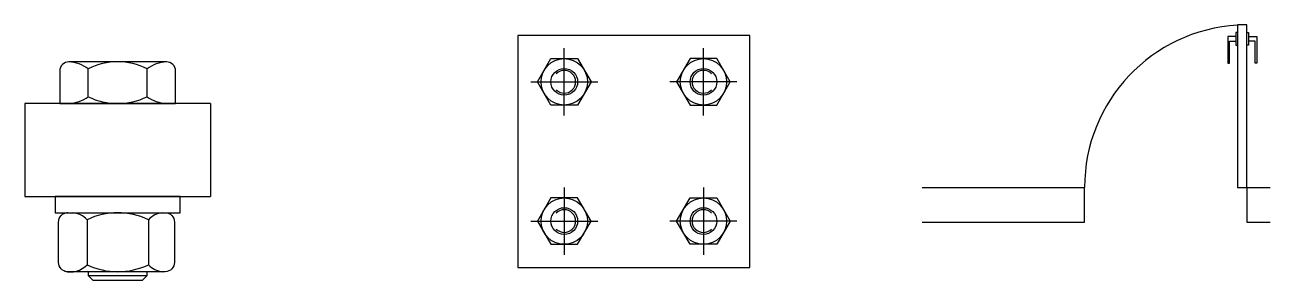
# Model space of a CAD drawing. Header units: millimetres. Extents: x 3521 to 3790, y 1687 to 1742.
import ezdxf

# ---------------------------------------------------------------- set-up
doc = ezdxf.new("R2010")
doc.units = ezdxf.units.MM
doc.linetypes.add('DASHDOTX2', pattern=[50.8, 25.4, -12.7, 0, -12.7])

msp = doc.modelspace()

# ---------------------------------------------------------------- linework, layer by layer
for p, q in [((3784.67, 1742.32), (3782.67, 1742.32)), ((3782.67, 1742.32), (3782.67, 1707.32)), ((3784.67, 1707.32), (3784.67, 1742.32)), ((3782.3, 1739.82), (3780.55, 1739.82)), ((3780.55, 1739.82), (3780.55, 1734.07)), ((3782.67, 1740.7), (3782.3, 1740.7)), ((3782.3, 1740.7), (3782.3, 1737.95)), ((3784.67, 1740.7), (3785.05, 1740.7)), ((3785.05, 1740.7), (3785.05, 1737.95)), ((3785.05, 1739.82), (3786.8, 1739.82)), ((3786.8, 1739.82), (3786.8, 1734.07)), ((3780.92, 1734.07), (3780.92, 1738.82)), ((3780.92, 1738.82), (3782.3, 1738.82)), ((3782.3, 1737.95), (3782.67, 1737.95)), ((3785.05, 1737.95), (3784.67, 1737.95)), ((3786.42, 1738.82), (3785.05, 1738.82)), ((3786.42, 1734.07), (3786.42, 1738.82)), ((3780.55, 1734.07), (3780.92, 1734.07)), ((3786.8, 1734.07), (3786.42, 1734.07)), ((3561.23, 1725.37), (3521.21, 1725.37)), ((3521.21, 1725.37), (3521.21, 1705.37)), ((3561.23, 1725.37), (3561.23, 1705.37)), ((3521.21, 1705.37), (3561.23, 1705.37)), ((3714.67, 1707.32), (3749.67, 1707.32)), ((3749.67, 1699.82), (3749.67, 1707.32)), ((3782.67, 1707.32), (3784.67, 1707.32)), ((3784.67, 1707.32), (3789.67, 1707.32)), ((3784.67, 1707.32), (3784.67, 1699.82)), ((3714.67, 1699.82), (3749.67, 1699.82)), ((3784.67, 1699.82), (3789.67, 1699.82)), ((3534.85, 1689.17), (3534.85, 1688.37)), ((3547.55, 1688.37), (3547.55, 1689.17)), ((3534.85, 1688.37), (3535.85, 1687.37)), ((3534.85, 1688.37), (3547.55, 1688.37)), ((3535.85, 1687.37), (3546.55, 1687.37)), ((3547.55, 1688.37), (3546.55, 1687.37))]:
    msp.add_line(p, q)
at = {"linetype": 'DASHDOTX2'}
for p, q in [((3637.5, 1722.84), (3637.5, 1737.29)), ((3667.5, 1722.84), (3667.5, 1737.29)), ((3630.27, 1730.07), (3644.72, 1730.07)), ((3674.72, 1730.07), (3660.27, 1730.07)), ((3637.5, 1707.29), (3637.5, 1692.84)), ((3667.5, 1707.29), (3667.5, 1692.84)), ((3630.27, 1700.07), (3644.72, 1700.07)), ((3674.72, 1700.07), (3660.27, 1700.07))]:
    msp.add_line(p, q, dxfattribs=at)
for points in [[(3627.5, 1690.07), (3677.5, 1690.07), (3677.5, 1740.07), (3627.5, 1740.07)], [(3634.61, 1725.07), (3631.72, 1730.07), (3634.61, 1735.07), (3640.38, 1735.07), (3643.27, 1730.07), (3640.38, 1725.07)], [(3670.38, 1725.07), (3673.27, 1730.07), (3670.38, 1735.07), (3664.61, 1735.07), (3661.72, 1730.07), (3664.61, 1725.07)], [(3527.72, 1701.87), (3554.72, 1701.87), (3554.72, 1705.37), (3527.72, 1705.37)], [(3634.61, 1705.07), (3631.72, 1700.07), (3634.61, 1695.07), (3640.38, 1695.07), (3643.27, 1700.07), (3640.38, 1705.07)], [(3670.38, 1705.07), (3673.27, 1700.07), (3670.38, 1695.07), (3664.61, 1695.07), (3661.72, 1700.07), (3664.61, 1705.07)]]:
    msp.add_lwpolyline(points, close=True)
for points in [[(3528.71, 1725.37), (3553.71, 1725.37), (3553.71, 1732.37, 0.414214), (3551.71, 1734.37), (3530.71, 1734.37, 0.414214), (3528.71, 1732.37), (3528.71, 1725.37)], [(3551.71, 1734.37, 0.142148), (3547.56, 1732.87, 0.23622), (3534.86, 1732.87, 0.142148), (3530.71, 1734.37)], [(3550.86, 1701.87, 0.175177), (3547.84, 1700.37), (3547.84, 1690.67, 0.175177), (3550.86, 1689.17)]]:
    msp.add_lwpolyline(points, format="xyb")
for points in [[(3534.86, 1726.87), (3534.86, 1732.87)], [(3547.56, 1726.87), (3547.56, 1732.87)], [(3534.61, 1700.37), (3534.61, 1690.67)]]:
    msp.add_lwpolyline(points)
msp.add_lwpolyline([(3553.46, 1691.17, -0.414214), (3551.46, 1689.17), (3530.46, 1689.17, -0.414214), (3528.46, 1691.17), (3528.46, 1699.87, -0.414214), (3530.46, 1701.87), (3551.46, 1701.87, -0.414214), (3553.46, 1699.87)], format="xyb", close=True)
for centre, radius in [((3637.5, 1730.07), 5), ((3667.5, 1730.07), 5), ((3637.5, 1730.07), 2.88), ((3667.5, 1730.07), 2.88), ((3637.5, 1700.07), 5), ((3667.5, 1700.07), 5), ((3637.5, 1700.07), 2.88), ((3667.5, 1700.07), 2.88)]:
    msp.add_circle(centre, radius)
for centre, radius, start, end in [((3784.67, 1707.32), 35, 93.2705, 180), ((3637.5, 1730.07), 2.45, 225, 135), ((3667.5, 1730.07), 2.45, 45, 315), ((3530.2, 1733.27), 7.92, 273.6917, 306.0527), ((3541.21, 1739.56), 14.19, 243.4184, 296.5816), ((3552.22, 1733.27), 7.92, 233.9473, 266.3083), ((3637.5, 1700.07), 2.45, 225, 135), ((3667.5, 1700.07), 2.45, 45, 315), ((3531.02, 1696.93), 4.97, 96.2695, 105.218), ((3531.02, 1696.93), 4.97, 43.7456, 83.7305), ((3541.22, 1686.55), 15.32, 64.4155, 115.5845), ((3531.02, 1694.1), 4.97, 254.782, 316.2544), ((3541.22, 1704.49), 15.32, 244.4155, 295.5845)]:
    msp.add_arc(centre, radius, start, end)

doc.saveas('drawing.dxf')
